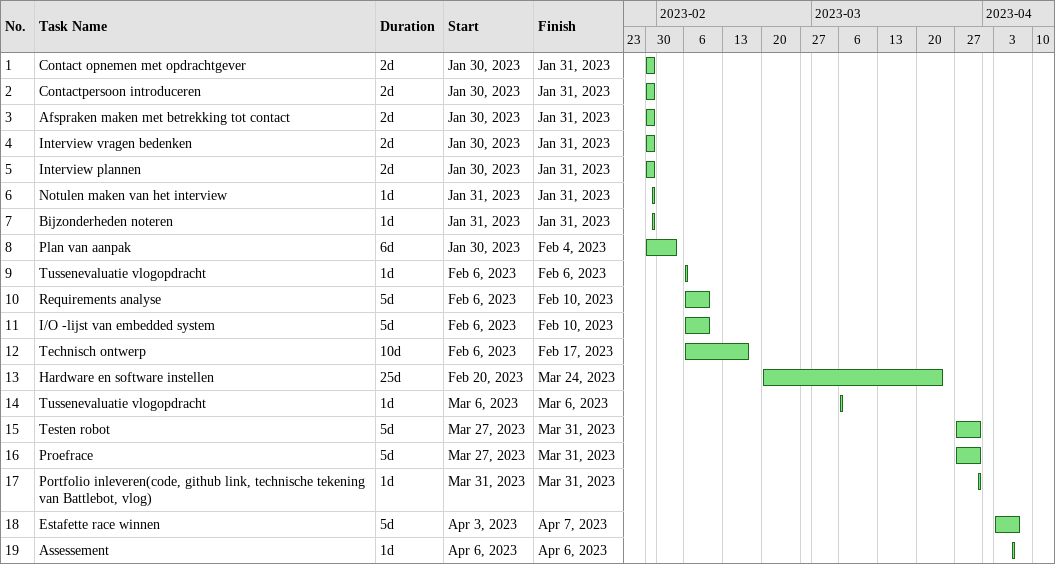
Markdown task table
| ID | Task | Duration | Start | Finish |
|---|---|---|---|---|
| 1 | Contact opnemen met opdrachtgever | 2d | 2023-01-30 | 2023-01-31 |
| 2 | Contactpersoon introduceren | 2d | 2023-01-30 | 2023-01-31 |
| 3 | Afspraken maken met betrekking tot contact | 2d | 2023-01-30 | 2023-01-31 |
| 4 | Interview vragen bedenken | 2d | 2023-01-30 | 2023-01-31 |
| 5 | Interview plannen | 2d | 2023-01-30 | 2023-01-31 |
| 6 | Notulen maken van het interview | 1d | 2023-01-31 | 2023-01-31 |
| 7 | Bijzonderheden noteren | 1d | 2023-01-31 | 2023-01-31 |
| 8 | Plan van aanpak | 6d | 2023-01-30 | 2023-02-04 |
| 9 | Tussenevaluatie vlogopdracht | 1d | 2023-02-06 | 2023-02-06 |
| 10 | Requirements analyse | 5d | 2023-02-06 | 2023-02-10 |
| 11 | I/O -lijst van embedded system | 5d | 2023-02-06 | 2023-02-10 |
| 12 | Technisch ontwerp | 10d | 2023-02-06 | 2023-02-17 |
| 13 | Hardware en software instellen | 25d | 2023-02-20 | 2023-03-24 |
| 14 | Tussenevaluatie vlogopdracht | 1d | 2023-03-06 | 2023-03-06 |
| 15 | Testen robot | 5d | 2023-03-27 | 2023-03-31 |
| 16 | Proefrace | 5d | 2023-03-27 | 2023-03-31 |
| 17 | Portfolio inleveren(code, github link, technische tekening van Battlebot, vlog) | 1d | 2023-03-31 | 2023-03-31 |
| 18 | Estafette race winnen | 5d | 2023-04-03 | 2023-04-07 |
| 19 | Assessement | 1d | 2023-04-06 | 2023-04-06 |
